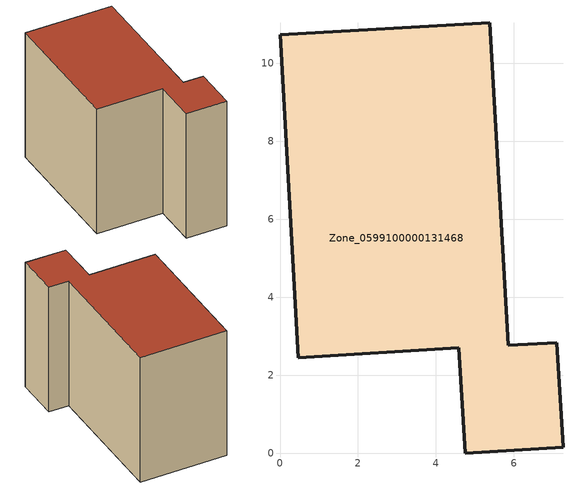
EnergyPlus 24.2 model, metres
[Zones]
Zone_0599100000131468
 floor ground (C_G): 4.59,2.7 0.47,2.45 0,10.73 5.38,11.04 5.85,2.77 7.1,2.84 7.26,0.15 4.75,0 z0
 wall outside (C_F): 5.38,11.04 0,10.73 0.47,2.45 4.59,2.7 4.75,0 7.26,0.15 7.1,2.84 5.85,2.77 5.38,11.04 z0:8.35
 roof outside (C_R): 4.75,0 7.26,0.15 7.1,2.84 5.85,2.77 5.38,11.04 0,10.73 0.47,2.45 4.59,2.7 z8.35
[BUILDING]
Pand.0599100000131468: North Axis=0; Terrain=City; Loads Convergence Tolerance Value=0.04; Temperature Convergence Tolerance Value=0.4; Solar Distribution=FullExterior; Maximum Number of Warmup Days=25; Minimum Number of Warmup Days=1
[Site:Location]
Rotterdam.The.Hague.AP_ZH_NLD Design_Conditions: Latitude=51.96; Longitude=4.45; Time Zone=1; Elevation=-4.5
[SITE:GROUNDTEMPERATURE:BUILDINGSURFACE]
18, 18, 18, 18, 18, 18, 18, 18, 18, 18, 18, 18
[MATERIAL] Thermal Absorptance=0.9; Solar Absorptance=0.7; Visible Absorptance=0.7
Name | Roughness | Thickness | Conductivity | Density | Specific Heat
G.TI.1975-1991 | MediumSmooth | 0.15 | 0.288461 | 540 | 1210
F.TI.1975-1991 | Rough | 0.3 | 0.230769 | 1920 | 840
R.TI.1975-1991 | MediumRough | 0.2 | 0.153846 | 1500 | 1000
[CONSTRUCTION]
C_G: G.TI.1975-1991
C_F: F.TI.1975-1991
C_R: R.TI.1975-1991
[ZONE]
Zone_0599100000131468: Type=1; Multiplier=1; Ceiling Height=Autocalculate; Volume=Autocalculate; Floor Area=autocalculate; Part of Total Floor Area=Yes
[ZONEINFILTRATION:DESIGNFLOWRATE]
Infil_Zone_0599100000131468: Zone or ZoneList or Space or SpaceList=Zone_0599100000131468; Schedule=AlwaysOn; Design Flow Rate Calculation Method=Flow/Area; Flow Rate per Floor Area=0.003; Constant Term Coefficient=1; Temperature Term Coefficient=0; Velocity Term Coefficient=0; Velocity Squared Term Coefficient=0
[HVACTEMPLATE:ZONE:IDEALLOADSAIRSYSTEM]
Zone_0599100000131468: Maximum Heating Supply Air Temperature=50; Minimum Cooling Supply Air Temperature=13; Maximum Heating Supply Air Humidity Ratio=0.0156; Minimum Cooling Supply Air Humidity Ratio=0.0077; Heating Limit=NoLimit; Cooling Limit=NoLimit; Dehumidification Control Type=ConstantSensibleHeatRatio; Cooling Sensible Heat Ratio=0.7; Dehumidification Setpoint=60; Humidification Control Type=None; Humidification Setpoint=30; Outdoor Air Method=None; Outdoor Air Flow Rate per Person=0.00944; Outdoor Air Flow Rate per Zone Floor Area=0; Outdoor Air Flow Rate per Zone=0; Demand Controlled Ventilation Type=None; Outdoor Air Economizer Type=NoEconomizer; Heat Recovery Type=None; Sensible Heat Recovery Effectiveness=0.7; Latent Heat Recovery Effectiveness=0.65
[ZONECONTROL:THERMOSTAT]
ThermostatControl_Zone_0599100000131468: Zone or ZoneList=Zone_0599100000131468; Control Type Schedule=DualSetpointControlType; Control 1=Thermostat_Zone_0599100000131468; Temperature Difference Between Cutout And Setpoint=0
[THERMOSTATSETPOINT:DUALSETPOINT]
Thermostat_Zone_0599100000131468: Heating Setpoint Temperature Schedule=HeatingSetpoint_Zone_0599100000131468; Cooling Setpoint Temperature Schedule=CoolingSetpoint_Zone_0599100000131468
[SCHEDULE:COMPACT]
HeatingSetpoint_Zone_0599100000131468: Through: 12/31, For: AllDays, Until: 24:00, 21
CoolingSetpoint_Zone_0599100000131468: Through: 12/31, For: AllDays, Until: 24:00, 24
DualSetpointControlType: Through: 12/31, For: AllDays, Until: 24:00, 4
AlwaysOn: Through: 12/31, For: AllDays, Until: 24:00, 1
